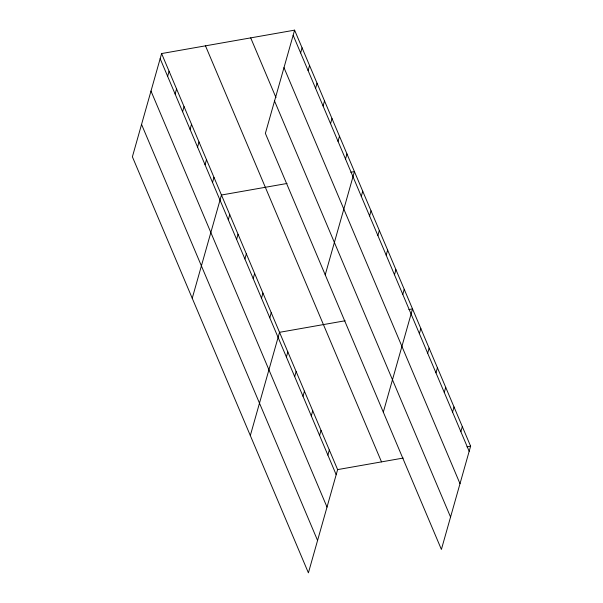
<?xml version="1.0" encoding="UTF-8"?>
<svg xmlns="http://www.w3.org/2000/svg" width="603" height="603" viewBox="0 0 603 603"><rect width="100%" height="100%" fill="white"/><g stroke="black" fill="none" stroke-linecap="round" stroke-linejoin="round"><path stroke-width="0.9" d="M161.604 53.561L132.389 156.803L308.404 572.85L337.62 469.609L161.604 53.561L294.596 30.15L470.611 446.197L441.396 549.439L265.38 133.391L294.596 30.15M167.634 76.347L169.081 71.237M175.119 94.03L176.566 88.92M182.596 111.713L184.043 106.603M190.081 129.396L191.528 124.286M197.558 147.079L199.005 141.969M205.043 164.762L206.49 159.652M212.52 182.438L213.967 177.335M192.236 298.259L221.452 195.018L287.043 183.47M228.303 219.733L229.751 214.63M236.602 239.353L238.042 234.243M300.626 52.943L302.073 47.833M244.901 258.966L246.341 253.855M308.11 70.619L309.55 65.516M253.2 278.578L254.639 273.468M315.588 88.302L317.035 83.199M261.491 298.191L262.938 293.081M323.072 105.985L324.512 100.882M269.79 317.804L271.237 312.701M330.55 123.668L331.997 118.557M250.32 435.554L279.536 332.313L345.127 320.766M338.034 141.351L339.474 136.24M286.387 357.036L287.835 351.926M345.511 159.034L346.959 153.923M294.686 376.649L296.133 371.538M325.221 274.847L354.436 171.606L350.78 172.247M302.985 396.261L304.432 391.151M361.295 196.329L362.735 191.219M311.284 415.874L312.731 410.764M369.586 215.942L371.033 210.831M319.582 435.487L321.03 430.376M377.885 235.554L379.332 230.452M327.881 455.099L329.328 449.996M386.184 255.167L387.631 250.064M394.483 274.787L395.93 269.677M402.781 294.4L404.229 289.289M383.312 412.143L412.527 308.902L408.872 309.55M419.379 333.625L420.826 328.514M427.678 353.237L429.125 348.127M435.977 372.85L437.424 367.747M444.275 392.463L445.715 387.36M452.574 412.083L454.014 406.972M460.873 431.695L462.313 426.585M337.62 469.609L403.211 458.061M466.956 446.846L470.611 446.197M293.148 35.26L469.164 451.308M283.983 67.642L460.006 483.689M250.705 37.876L276.001 97.656M274.538 101.01L450.562 517.057M205.487 45.836L381.511 461.883M160.157 58.664L336.18 474.712M150.991 91.053L327.014 507.1M141.554 124.414L317.57 540.469"/></g></svg>
